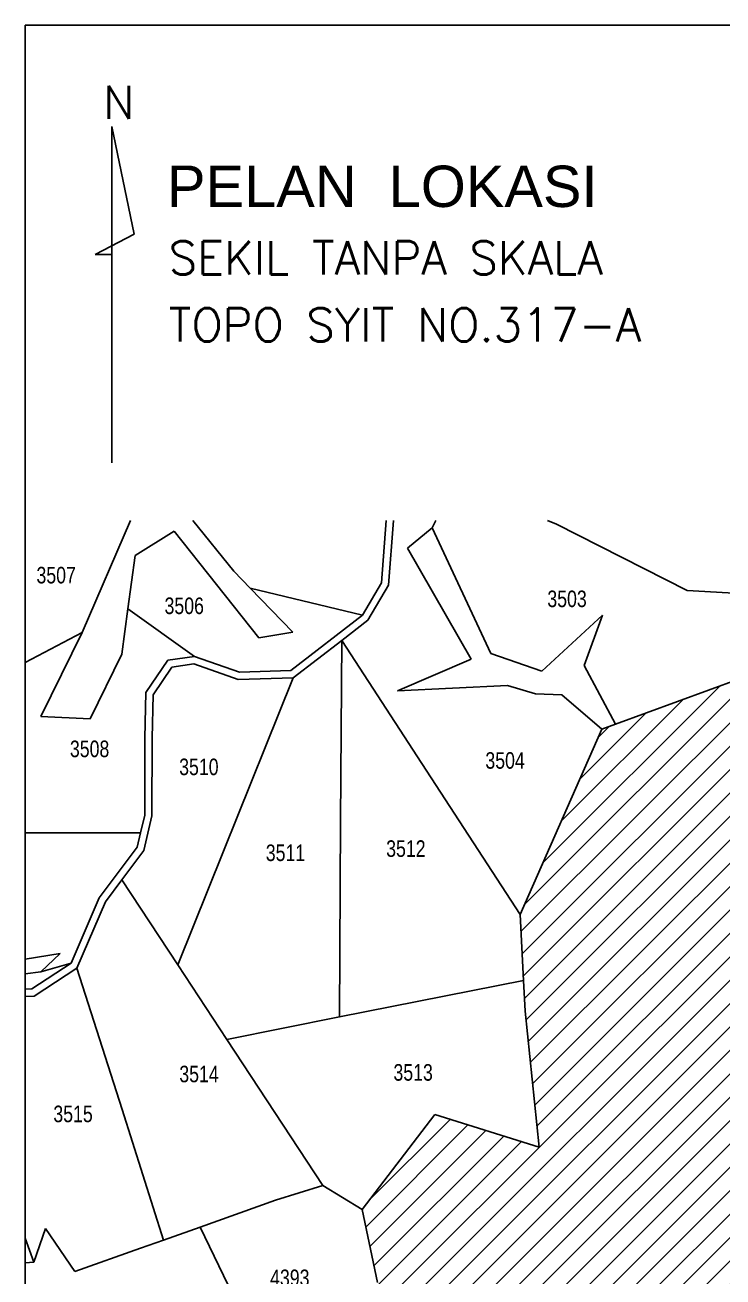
# Model space of a CAD drawing. Header units: metres. Extents: x -750 to 1235, y -4011 to -2636.
# Drawn here: x -749.5 to -644.2, y -2824.8 to -2635.6 of the extents above; entities that cross this region are included whole.
import ezdxf

# ---------------------------------------------------------------- set-up
doc = ezdxf.new("R2010")
doc.units = ezdxf.units.M
doc.header["$MEASUREMENT"] = 0
for name, color, linetype in [('EDIT2', 7, 'CONTINUOUS'), ('LOTS', 8, 'CONTINUOUS'), ('NO_LOT', 7, 'CONTINUOUS')]:
    doc.layers.add(name, color=color, linetype=linetype)
doc.styles.add('BIASA', font='SIMPLEX.shx', dxfattribs={"height": 2})
doc.styles.add('MtXpl_MS_Shell_Dlg_2', font='')
doc.styles.get("Standard").update_dxf_attribs({"font": 'simplex.shx', "height": 1.5})
doc.styles.add('STYLE2', font='arial.ttf', dxfattribs={"width": 1.5, "height": 1.5})
doc.styles.get('MtXpl_MS_Shell_Dlg_2').set_extended_font_data('MS Shell Dlg 2')

msp = doc.modelspace()

# ---------------------------------------------------------------- hatches: boundary and pattern name
at = {"layer": 'EDIT2'}
h = msp.add_hatch(dxfattribs=at)
h.set_pattern_fill('ANSI31', color=20, scale=20)
h.set_pattern_definition([(45, (-7466.406, -4264.5997), (-1.76776695, 1.76776695), [])])
h.paths.add_polyline_path([(-636.42, -2721.83), (-497.1, -2781.91), (-426.17, -2755.61), (-450.44, -2784.07), (-458.09, -2791.61), (-464.84, -2798.25), (-471.55, -2809.24), (-473.81, -2815.5), (-480.55, -2828.36), (-490.49, -2834.34), (-495.56, -2831.51), (-499.9, -2836.45), (-510.03, -2847.99), (-522.09, -2861.78), (-531.84, -2872.93), (-538.18, -2881.31), (-536.39, -2886.17), (-669.23, -2903.45), (-660.33, -2888.9), (-667.88, -2875.37), (-680.16, -2853.38), (-684.27, -2846.32), (-696.33, -2825.63), (-698.63, -2814.61), (-687.64, -2800.27), (-671.93, -2805.17), (-674.04, -2784.62), (-674.28, -2779.99), (-674.79, -2770.02), (-662.43, -2742.03), (-660.37, -2741.28), (-641.63, -2734.43)])

# ---------------------------------------------------------------- linework, layer by layer
at = {"layer": 'EDIT2', "color": 7}
for p, q in [((-749.54, -2635.63), (1235.49, -2635.63)), ((-749.54, -2635.63), (-749.54, -4010.63)), ((-736.45, -2701.8), (-736.42, -2650.94)), ((-736.42, -2650.94), (-733.05, -2667.24)), ((-733.05, -2667.24), (-738.94, -2670.29)), ((-738.94, -2670.29), (-736.55, -2670.31))]:
    msp.add_line(p, q, dxfattribs=at)
at = {"layer": 'LOTS', "color": 7}
for p, q in [((-733.61, -2710.48), (-740.94, -2727.44)), ((-718.02, -2718.13), (-724.19, -2710.48)), ((-695.03, -2710.48), (-695.74, -2719.93)), ((-694.65, -2720.27), (-693.92, -2710.48)), ((-688.07, -2711.61), (-687.52, -2710.48)), ((-687.52, -2710.48), (-688.07, -2711.61)), ((-670.63, -2710.48), (-669.29, -2711.03)), ((-732.94, -2715.76), (-727.04, -2712.1)), ((-727.04, -2712.1), (-714.22, -2728.21)), ((-688.07, -2711.61), (-691.8, -2714.68)), ((-679.2, -2730.59), (-688.07, -2711.61)), ((-669.29, -2711.03), (-649.55, -2721.08)), ((-734.02, -2723.84), (-732.94, -2715.76)), ((-691.8, -2714.68), (-682.15, -2731.44)), ((-715.55, -2720.7), (-718.02, -2718.13)), ((-695.74, -2719.93), (-698.6, -2724.81)), ((-697.76, -2725.56), (-694.65, -2720.27)), ((-698.6, -2724.81), (-715.55, -2720.7)), ((-709.12, -2727.36), (-715.55, -2720.7)), ((-715.55, -2720.7), (-698.6, -2724.81)), ((-649.55, -2721.08), (-636.42, -2721.83)), ((-734.93, -2730.7), (-734.02, -2723.84)), ((-723.95, -2731.03), (-734.02, -2723.84)), ((-734.02, -2723.84), (-723.95, -2731.03)), ((-698.6, -2724.81), (-709.43, -2733.15)), ((-701.72, -2728.62), (-697.76, -2725.56)), ((-662.35, -2724.82), (-671.51, -2733.25)), ((-665.1, -2732.41), (-662.35, -2724.82)), ((-740.94, -2727.44), (-749.54, -2731.95)), ((-749.54, -2731.95), (-740.94, -2727.44)), ((-740.94, -2727.44), (-747.15, -2740.12)), ((-714.22, -2728.21), (-709.12, -2727.36)), ((-709.04, -2734.27), (-701.72, -2728.62)), ((-701.72, -2728.62), (-701.91, -2755.91)), ((-701.91, -2755.91), (-701.72, -2728.62)), ((-701.72, -2728.62), (-689.62, -2747.2)), ((-689.62, -2747.2), (-701.72, -2728.62)), ((-739.73, -2740.47), (-734.93, -2730.7)), ((-727.99, -2731.61), (-731.31, -2736.46)), ((-723.95, -2731.03), (-727.99, -2731.61)), ((-717.17, -2733.41), (-723.95, -2731.03)), ((-682.15, -2731.44), (-693.28, -2736.24)), ((-671.51, -2733.25), (-679.2, -2730.59)), ((-730.22, -2736.82), (-727.36, -2732.64)), ((-727.36, -2732.64), (-724.07, -2732.17)), ((-724.07, -2732.17), (-717.35, -2734.53)), ((-709.43, -2733.15), (-717.17, -2733.41)), ((-660.37, -2741.28), (-665.1, -2732.41)), ((-709.04, -2734.27), (-719.58, -2760.48)), ((-719.58, -2760.48), (-709.04, -2734.27)), ((-717.35, -2734.53), (-709.04, -2734.27)), ((-693.28, -2736.24), (-676.71, -2735.44)), ((-676.71, -2735.44), (-672.48, -2736.68)), ((-731.31, -2736.46), (-731.47, -2743.39)), ((-730.36, -2743.4), (-730.22, -2736.82)), ((-672.48, -2736.68), (-668.5, -2736.83)), ((-668.5, -2736.83), (-662.43, -2742.03)), ((-747.15, -2740.12), (-739.73, -2740.47)), ((-731.47, -2743.39), (-731.48, -2755)), ((-730.39, -2755.13), (-730.36, -2743.4)), ((-689.62, -2747.2), (-674.79, -2770.02)), ((-674.79, -2770.02), (-689.62, -2747.2)), ((-731.48, -2755), (-732.11, -2757.69)), ((-731.61, -2760.36), (-730.39, -2755.13)), ((-701.91, -2755.91), (-702.06, -2785.51)), ((-702.06, -2785.51), (-701.91, -2755.91)), ((-749.54, -2757.71), (-732.11, -2757.69)), ((-732.11, -2757.69), (-749.54, -2757.71)), ((-732.11, -2757.69), (-732.63, -2759.87)), ((-732.63, -2759.87), (-738.34, -2767.52)), ((-734.93, -2764.8), (-731.61, -2760.36)), ((-719.58, -2760.48), (-726.48, -2777.64)), ((-726.48, -2777.64), (-719.58, -2760.48)), ((-737.39, -2768.09), (-734.93, -2764.8)), ((-726.48, -2777.64), (-734.93, -2764.8)), ((-734.93, -2764.8), (-726.48, -2777.64)), ((-738.34, -2767.52), (-742.58, -2777.38)), ((-741.7, -2778.13), (-737.39, -2768.09)), ((-744.23, -2775.93), (-749.54, -2776.76)), ((-747.18, -2778.71), (-744.23, -2775.93)), ((-749.54, -2778.98), (-747.18, -2778.71)), ((-742.58, -2777.38), (-748.5, -2781.25)), ((-748.15, -2782.35), (-741.7, -2778.13)), ((-742.58, -2777.38), (-747.18, -2778.71)), ((-747.18, -2778.71), (-742.58, -2777.38)), ((-734.9, -2799.49), (-741.7, -2778.13)), ((-741.7, -2778.13), (-734.9, -2799.49)), ((-719.06, -2788.92), (-726.48, -2777.64)), ((-726.48, -2777.64), (-719.06, -2788.92)), ((-674.28, -2779.99), (-702.06, -2785.51)), ((-702.06, -2785.51), (-674.28, -2779.99)), ((-748.5, -2781.25), (-749.54, -2781.3)), ((-749.54, -2782.42), (-748.15, -2782.35)), ((-702.06, -2785.51), (-719.06, -2788.92)), ((-719.06, -2788.92), (-702.06, -2785.51)), ((-704.58, -2810.96), (-719.06, -2788.92)), ((-719.06, -2788.92), (-704.58, -2810.96)), ((-728.62, -2819.23), (-734.9, -2799.49)), ((-734.9, -2799.49), (-728.62, -2819.23)), ((-711.7, -2813.18), (-704.58, -2810.96)), ((-704.58, -2810.96), (-711.7, -2813.18)), ((-704.58, -2810.96), (-698.63, -2814.61)), ((-698.63, -2814.61), (-704.58, -2810.96)), ((-723.09, -2817.26), (-711.7, -2813.18)), ((-711.7, -2813.18), (-723.09, -2817.26)), ((-748.2, -2822.56), (-746.45, -2817.5)), ((-746.45, -2817.5), (-748.2, -2822.56)), ((-746.45, -2817.5), (-742.03, -2823.97)), ((-742.03, -2823.97), (-746.45, -2817.5)), ((-728.62, -2819.23), (-723.09, -2817.26)), ((-723.09, -2817.26), (-728.62, -2819.23)), ((-718.86, -2826.06), (-723.09, -2817.26)), ((-723.09, -2817.26), (-718.86, -2826.06)), ((-748.2, -2822.56), (-749.54, -2818.95)), ((-749.54, -2818.95), (-748.2, -2822.56)), ((-742.03, -2823.97), (-732.12, -2820.47)), ((-732.12, -2820.47), (-742.03, -2823.97)), ((-732.12, -2820.47), (-728.62, -2819.23)), ((-728.62, -2819.23), (-732.12, -2820.47)), ((-749.54, -2822.65), (-748.2, -2822.56)), ((-748.2, -2822.56), (-749.54, -2822.65))]:
    msp.add_line(p, q, dxfattribs=at)
at = {"layer": 'LOTS', "color": 10}
for p, q in [((-641.63, -2734.43), (-660.37, -2741.28)), ((-662.43, -2742.03), (-674.79, -2770.02)), ((-662.43, -2742.03), (-660.37, -2741.28)), ((-674.79, -2770.02), (-674.28, -2779.99)), ((-674.28, -2779.99), (-674.04, -2784.62)), ((-674.04, -2784.62), (-671.93, -2805.17)), ((-687.64, -2800.27), (-698.63, -2814.61)), ((-698.63, -2814.61), (-687.64, -2800.27)), ((-671.93, -2805.17), (-687.64, -2800.27)), ((-698.63, -2814.61), (-696.33, -2825.63))]:
    msp.add_line(p, q, dxfattribs=at)

# ---------------------------------------------------------------- texts
at = {"layer": 'EDIT2', "color": 7}
msp.add_text('N', height=5, dxfattribs=at).set_placement((-737.75, -2649.81))
at = {"layer": 'EDIT2', "linetype": 'Continuous', "style": 'STYLE2'}
msp.add_text('PELAN  LOKASI', height=6.25, dxfattribs=at).set_placement((-728.11, -2663.12))
at = {"layer": 'EDIT2', "color": 7, "style": 'BIASA'}
for s, p in [('SEKIL TANPA SKALA', (-727.85, -2673.3)), ('TOPO SYIT NO.317-A', (-727.85, -2683.42))]:
    msp.add_text(s, height=5, dxfattribs=at).set_placement(p)
at = {"layer": 'NO_LOT', "color": 7, "linetype": 'Continuous', "style": 'MtXpl_MS_Shell_Dlg_2', "width": 0.8}
for s, p in [('3507', (-747.82, -2720)), ('3506', (-728.48, -2724.63)), ('3503', (-670.67, -2723.58)), ('3508', (-742.77, -2746.25)), ('3510', (-726.27, -2748.97)), ('3504', (-680.03, -2748)), ('3511', (-713.19, -2761.95)), ('3512', (-695.01, -2761.32)), ('3514', (-726.25, -2795.38)), ('3513', (-693.91, -2795.14)), ('3515', (-745.27, -2801.41)), ('4393', (-712.54, -2826.18))]:
    msp.add_text(s, height=2.5, dxfattribs=at).set_placement(p)

doc.saveas('drawing.dxf')
